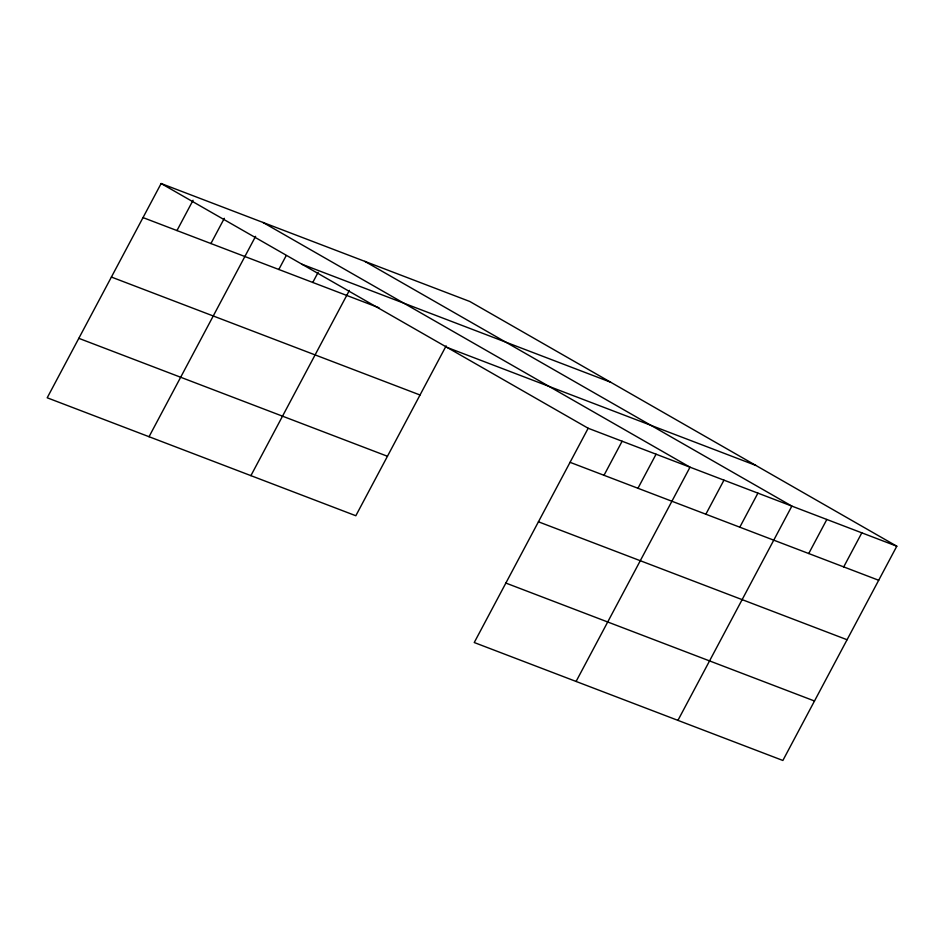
<?xml version="1.0" encoding="UTF-8"?>
<svg xmlns="http://www.w3.org/2000/svg" width="944" height="944" viewBox="0 0 944 944"><rect width="100%" height="100%" fill="white"/><g stroke="black" fill="none" stroke-linecap="round" stroke-linejoin="round"><path stroke-width="1.42" d="M896.8 546.21L588.171 428.257L474.242 642.534L782.871 760.475L896.8 546.21L469.758 301.466L161.129 183.525L47.2 397.79L355.829 515.743L446.146 345.87M176.965 230.56L193.06 200.281M210.913 243.54L224.33 218.312M149.046 436.718L255.6 236.33M278.81 269.488L286.197 255.612M312.771 282.457L318.128 272.368M250.903 475.634L349.398 290.386M604.007 475.292L622.12 441.237M637.955 488.272L656.068 454.206M576.088 681.45L690.017 467.186L262.975 222.454M705.852 514.22L723.965 480.154M739.801 527.189L757.914 493.134M677.934 720.366L791.863 506.102L364.821 261.37M808.737 553.526L826.838 519.471M843.712 566.896L861.825 532.841M302.056 264.285L610.685 382.237M143.016 217.592L379.004 307.768M447.244 347.498L755.873 465.439M111.392 277.052L420.033 395.005M570.058 462.324L878.687 580.265M78.824 338.33L387.453 456.271M538.434 521.796L847.075 639.737M505.854 583.062L814.495 701.003M161.129 183.525L588.171 428.257"/></g></svg>
